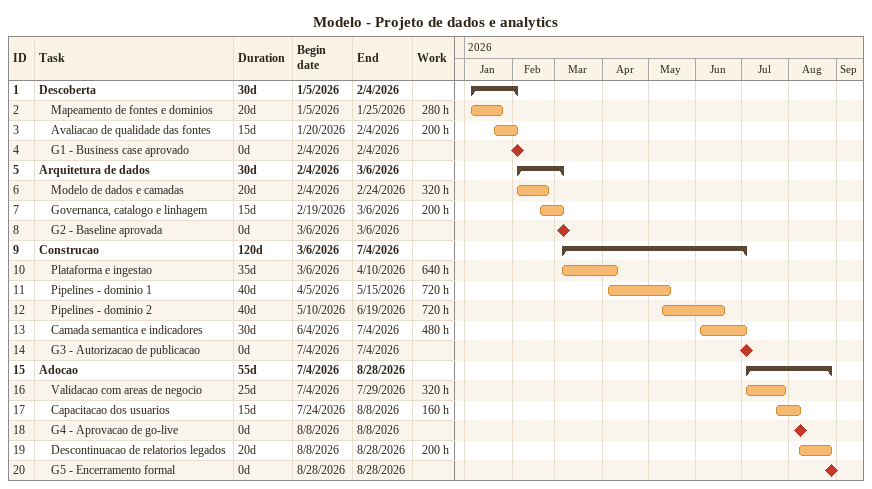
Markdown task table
Modelo - Projeto de dados e analytics

| ID | Level | Task | Duration | Start | Finish | Work (h) |
|---|---|---|---|---|---|---|
| 1 | 1 | **Descoberta** | 30d | 2026-01-05 | 2026-02-04 |  |
| 2 | 2 | Mapeamento de fontes e dominios | 20d | 2026-01-05 | 2026-01-25 | 280 |
| 3 | 2 | Avaliacao de qualidade das fontes | 15d | 2026-01-20 | 2026-02-04 | 200 |
| 4 | 2 | G1 - Business case aprovado | 0d | 2026-02-04 | 2026-02-04 |  |
| 5 | 1 | **Arquitetura de dados** | 30d | 2026-02-04 | 2026-03-06 |  |
| 6 | 2 | Modelo de dados e camadas | 20d | 2026-02-04 | 2026-02-24 | 320 |
| 7 | 2 | Governanca, catalogo e linhagem | 15d | 2026-02-19 | 2026-03-06 | 200 |
| 8 | 2 | G2 - Baseline aprovada | 0d | 2026-03-06 | 2026-03-06 |  |
| 9 | 1 | **Construcao** | 120d | 2026-03-06 | 2026-07-04 |  |
| 10 | 2 | Plataforma e ingestao | 35d | 2026-03-06 | 2026-04-10 | 640 |
| 11 | 2 | Pipelines - dominio 1 | 40d | 2026-04-05 | 2026-05-15 | 720 |
| 12 | 2 | Pipelines - dominio 2 | 40d | 2026-05-10 | 2026-06-19 | 720 |
| 13 | 2 | Camada semantica e indicadores | 30d | 2026-06-04 | 2026-07-04 | 480 |
| 14 | 2 | G3 - Autorizacao de publicacao | 0d | 2026-07-04 | 2026-07-04 |  |
| 15 | 1 | **Adocao** | 55d | 2026-07-04 | 2026-08-28 |  |
| 16 | 2 | Validacao com areas de negocio | 25d | 2026-07-04 | 2026-07-29 | 320 |
| 17 | 2 | Capacitacao dos usuarios | 15d | 2026-07-24 | 2026-08-08 | 160 |
| 18 | 2 | G4 - Aprovacao de go-live | 0d | 2026-08-08 | 2026-08-08 |  |
| 19 | 2 | Descontinuacao de relatorios legados | 20d | 2026-08-08 | 2026-08-28 | 200 |
| 20 | 2 | G5 - Encerramento formal | 0d | 2026-08-28 | 2026-08-28 |  |
